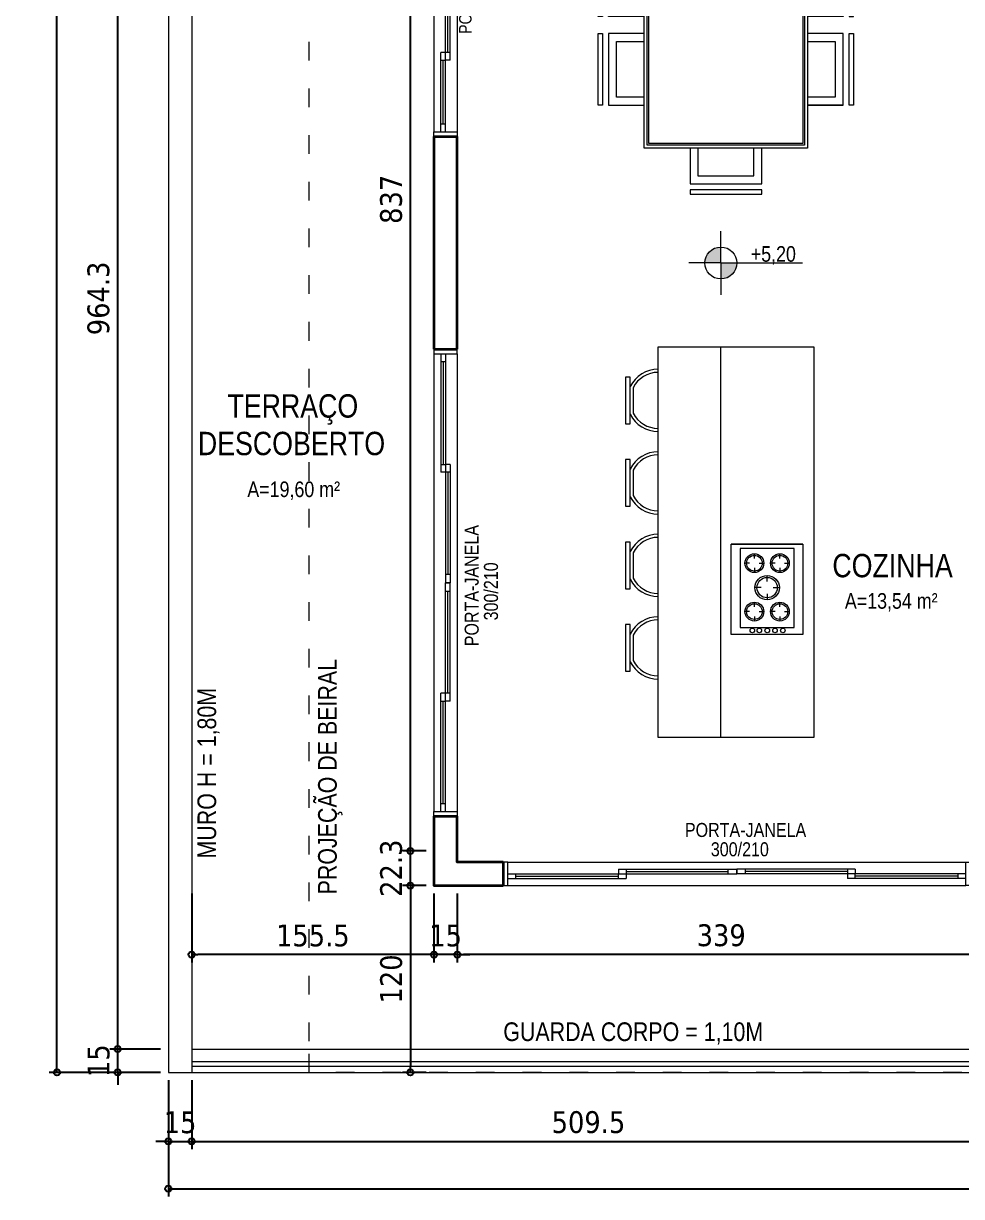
# Model space of a CAD drawing. Header units: millimetres. Extents: x 2030 to 44114, y 1520 to 18221.
# Drawn here: x 38852 to 39454, y 5800 to 6553 of the extents above; entities that cross this region are included whole.
import ezdxf
from ezdxf.enums import TextEntityAlignment as Align

# ---------------------------------------------------------------- set-up
doc = ezdxf.new("R2010")
doc.units = ezdxf.units.MM
doc.linetypes.add('ACAD_ISO03W100', pattern=[30, 12, -18])
for name, color, linetype, lineweight in [('01', 1, 'Continuous', 5), ('018 - Cotas', 244, 'Continuous', 5), ('02', 2, 'Continuous', 13), ('020 - Textos', 20, 'Continuous', 5), ('030 - Esquadrias', 30, 'Continuous', 5), ('05', 5, 'Continuous', 35), ('055 - Mobilia', 55, 'Continuous', 5), ('08', 8, 'Continuous', 5)]:
    doc.layers.add(name, color=color, linetype=linetype, lineweight=lineweight)
doc.styles.add('LE2', font='tahoma.ttf')
doc.styles.add('ROMANS', font='ARIALN.TTF')
doc.dimstyles.new('000_COTA075', dxfattribs={"dimtxt": 14, "dimasz": 4, "dimexe": 5, "dimexo": 5, "dimgap": 5, "dimtad": 1, "dimdec": 1, "dimzin": 12, "dimdsep": 46, "dimtxsty": 'LE2', "dimblk": 'ORIGIN', "dimcen": 0, "dimclrd": 256, "dimclre": 256, "dimclrt": 2, "dimadec": 0, "dimazin": 0, "dimtfac": 1, "dimtdec": 1, "dimtix": 1, "dimtmove": 2, "dimatfit": 3, "dimfxl": 5, "dimtolj": 1, "dimtzin": 0, "dimarcsym": 0})

# ---------------------------------------------------------------- blocks, each defined once
blk = doc.blocks.new('woenwoenfwoefw')
for p, q in [((142176.65, -5374.39), (142160.35, -5374.39)), ((142148.5, -5390.44), (142188.5, -5390.44))]:
    blk.add_line(p, q)
blk.add_lwpolyline([(142183.5, -5372.53), (142183.5, -5369.53), (142153.5, -5369.53), (142153.5, -5372.53)], close=True)
for radius, start, end in [(20, 116.43328, 180), (20, 0, 63.56672), (18, 116.9263, 180), (18, 0, 63.0737)]:
    blk.add_arc((142168.5, -5390.44), radius, start, end)
blk = doc.blocks.new('fogao5bocas')
for p, q in [((17931.86, 1132.83), (17885.86, 1132.83)), ((17900.67, 1123.63), (17900.67, 1126.63)), ((17917.06, 1123.63), (17917.06, 1126.63)), ((17897.63, 1120.59), (17894.63, 1120.59)), ((17900.67, 1117.55), (17900.67, 1114.55)), ((17903.71, 1120.59), (17906.71, 1120.59)), ((17914.01, 1120.59), (17911.01, 1120.59)), ((17917.06, 1117.55), (17917.06, 1114.55)), ((17920.1, 1120.59), (17923.1, 1120.59)), ((17908.86, 1108.84), (17908.86, 1112.73)), ((17904.92, 1104.89), (17901.03, 1104.89)), ((17908.86, 1100.95), (17908.86, 1097.06)), ((17912.81, 1104.89), (17916.7, 1104.89)), ((17900.67, 1092.53), (17900.67, 1095.53)), ((17917.06, 1092.53), (17917.06, 1095.53)), ((17897.63, 1089.49), (17894.63, 1089.49)), ((17900.67, 1086.45), (17900.67, 1083.45)), ((17903.71, 1089.49), (17906.71, 1089.49)), ((17914.01, 1089.49), (17911.01, 1089.49)), ((17917.06, 1086.45), (17917.06, 1083.45)), ((17920.1, 1089.49), (17923.1, 1089.49))]:
    blk.add_line(p, q)
for points in [[(17885.86, 1132.83), (17931.86, 1132.83), (17931.86, 1074.77), (17885.86, 1074.77)], [(17926.11, 1079.23), (17926.11, 1130.08), (17891.61, 1130.08), (17891.61, 1079.23)]]:
    blk.add_lwpolyline(points, close=True)
for centre, radius in [((17900.67, 1120.59), 6.04), ((17900.67, 1120.59), 5.04), ((17917.06, 1120.59), 6.04), ((17917.06, 1120.59), 5.04), ((17908.86, 1104.89), 7.83), ((17908.86, 1104.89), 6.54), ((17900.67, 1089.49), 6.04), ((17900.67, 1089.49), 5.04), ((17917.06, 1089.49), 6.04), ((17917.06, 1089.49), 5.04), ((17899.38, 1077.41), 1.46), ((17903.85, 1077.41), 1.46), ((17908.94, 1077.41), 1.46), ((17913.89, 1077.41), 1.46), ((17918.97, 1077.41), 1.46)]:
    blk.add_circle(centre, radius)
blk = doc.blocks.new('wjbromw')
at = {"lineweight": 5}
for points in [[(73615.73, -49039.25), (73569.69, -49039.25), (73569.69, -49036.39), (73615.73, -49036.39)], [(73672.56, -49039.25), (73626.53, -49039.25), (73626.53, -49036.39), (73672.56, -49036.39)], [(73729.4, -49039.25), (73683.36, -49039.25), (73683.36, -49036.39), (73729.4, -49036.39)], [(73515.37, -49141.44), (73515.37, -49095.4), (73512.52, -49095.4), (73512.52, -49141.44)], [(73783.72, -49141.44), (73783.72, -49095.4), (73786.57, -49095.4), (73786.57, -49141.44)], [(73615.73, -49197.59), (73615.73, -49200.45), (73569.69, -49200.45), (73569.69, -49197.59)], [(73626.53, -49197.59), (73626.53, -49200.45), (73672.56, -49200.45), (73672.56, -49197.59)], [(73683.36, -49197.59), (73683.36, -49200.45), (73729.4, -49200.45), (73729.4, -49197.59)]]:
    blk.add_lwpolyline(points, close=True, dxfattribs=at)
for points in [[(73615.73, -49065.92), (73615.73, -49043.06), (73569.69, -49043.06), (73569.69, -49065.92)], [(73626.53, -49065.92), (73626.53, -49043.06), (73672.56, -49043.06), (73672.56, -49065.92)], [(73683.36, -49065.92), (73683.36, -49043.06), (73729.4, -49043.06), (73729.4, -49065.92)], [(73574.77, -49065.92), (73574.77, -49048.14), (73610.65, -49048.14), (73610.65, -49065.92)], [(73631.61, -49065.92), (73631.61, -49048.14), (73667.48, -49048.14), (73667.48, -49065.92)], [(73688.44, -49065.92), (73688.44, -49048.14), (73724.32, -49048.14), (73724.32, -49065.92)], [(73542.05, -49095.4), (73519.19, -49095.4), (73519.19, -49141.44), (73542.05, -49141.44)], [(73757.05, -49095.4), (73779.91, -49095.4), (73779.91, -49141.44), (73757.05, -49141.44)], [(73542.05, -49100.48), (73524.27, -49100.48), (73524.27, -49136.36), (73542.05, -49136.36)], [(73757.05, -49100.48), (73774.83, -49100.48), (73774.83, -49136.36), (73757.05, -49136.36)], [(73569.69, -49193.78), (73569.69, -49170.92), (73569.69, -49193.78), (73615.73, -49193.78), (73615.73, -49170.92)], [(73610.65, -49170.92), (73610.65, -49188.7), (73574.77, -49188.7), (73574.77, -49170.92)], [(73672.56, -49170.92), (73672.56, -49193.78), (73626.53, -49193.78), (73626.53, -49170.92)], [(73667.48, -49170.92), (73667.48, -49188.7), (73631.61, -49188.7), (73631.61, -49170.92)], [(73729.4, -49170.92), (73729.4, -49193.78), (73683.36, -49193.78), (73683.36, -49170.92)], [(73724.32, -49170.92), (73724.32, -49188.7), (73688.44, -49188.7), (73688.44, -49170.92)], [(73569.69, -49200.45), (73569.69, -49197.59)]]:
    blk.add_lwpolyline(points, dxfattribs=at)
for points in [[(73542.05, -49065.92), (73757.05, -49065.92), (73757.05, -49170.92), (73542.05, -49170.92)], [(73544.05, -49067.92), (73755.05, -49067.92), (73755.05, -49168.92), (73544.05, -49168.92)], [(73545.05, -49068.92), (73754.05, -49068.92), (73754.05, -49167.92), (73545.05, -49167.92)]]:
    blk.add_lwpolyline(points, close=True)
blk = doc.blocks.new('PJ-200')
at = {"layer": '030 - Esquadrias'}
for p, q in [((74001.4, -12434.79), (73807.4, -12434.79)), ((73807.4, -12439.29), (73812.4, -12439.29)), ((73812.4, -12442.29), (73812.4, -12439.29)), ((73812.4, -12439.29), (73853.4, -12439.29)), ((73853.4, -12439.29), (73853.4, -12442.29)), ((73853.4, -12439.29), (73858.4, -12439.29)), ((73858.4, -12442.29), (73858.4, -12439.29)), ((73955.4, -12439.29), (73950.4, -12439.29)), ((73950.4, -12442.29), (73950.4, -12439.29)), ((73996.4, -12439.29), (73955.4, -12439.29)), ((73955.4, -12439.29), (73955.4, -12442.29)), ((73996.4, -12442.29), (73996.4, -12439.29)), ((74001.4, -12439.29), (73996.4, -12439.29)), ((73807.4, -12442.29), (73812.4, -12442.29)), ((73812.4, -12440.79), (73853.4, -12440.79)), ((73812.4, -12442.29), (73853.4, -12442.29)), ((73853.4, -12442.29), (73858.4, -12442.29)), ((73853.4, -12442.29), (73858.4, -12442.29)), ((73853.4, -12445.29), (73853.4, -12442.29)), ((73853.4, -12445.29), (73858.4, -12445.29)), ((73858.4, -12445.29), (73858.4, -12442.29)), ((73858.4, -12442.29), (73898.9, -12442.29)), ((73858.4, -12443.79), (73898.9, -12443.79)), ((73858.4, -12445.29), (73898.9, -12445.29)), ((73898.9, -12442.29), (73898.9, -12445.29)), ((73898.9, -12442.29), (73904.4, -12442.29)), ((73898.9, -12445.29), (73904.4, -12445.29)), ((73904.4, -12442.29), (73904.4, -12445.29)), ((73909.9, -12442.29), (73904.4, -12442.29)), ((73904.4, -12442.29), (73904.4, -12445.29)), ((73904.4, -12445.29), (73904.4, -12442.29)), ((73904.4, -12445.29), (73904.4, -12442.29)), ((73909.9, -12445.29), (73904.4, -12445.29)), ((73909.9, -12442.29), (73909.9, -12445.29)), ((73950.4, -12442.29), (73909.9, -12442.29)), ((73950.4, -12443.79), (73909.9, -12443.79)), ((73950.4, -12445.29), (73909.9, -12445.29)), ((73955.4, -12442.29), (73950.4, -12442.29)), ((73950.4, -12445.29), (73950.4, -12442.29)), ((73955.4, -12442.29), (73950.4, -12442.29)), ((73955.4, -12445.29), (73950.4, -12445.29)), ((73996.4, -12440.79), (73955.4, -12440.79)), ((73955.4, -12445.29), (73955.4, -12442.29)), ((73996.4, -12442.29), (73955.4, -12442.29)), ((74001.4, -12442.29), (73996.4, -12442.29)), ((74001.4, -12449.79), (73807.4, -12449.79))]:
    blk.add_line(p, q, dxfattribs=at)
for points in [[(73804.4, -12449.79), (73804.4, -12434.79), (73807.4, -12434.79), (73807.4, -12449.79)], [(74004.4, -12449.79), (74004.4, -12434.79), (74001.4, -12434.79), (74001.4, -12449.79)]]:
    blk.add_lwpolyline(points, close=True, dxfattribs=at)
blk = doc.blocks.new('porta300')
at = {"layer": '030 - Esquadrias'}
for p, q in [((118299.49, -28948.65), (118593.49, -28948.65)), ((118299.49, -28956.15), (118304.49, -28956.15)), ((118304.49, -28956.15), (118304.49, -28959.15)), ((118304.49, -28956.15), (118370.49, -28956.15)), ((118370.49, -28953.15), (118375.49, -28953.15)), ((118370.49, -28953.15), (118370.49, -28956.15)), ((118370.49, -28959.15), (118370.49, -28956.15)), ((118370.49, -28956.15), (118375.49, -28956.15)), ((118370.49, -28956.15), (118375.49, -28956.15)), ((118375.49, -28953.15), (118375.49, -28956.15)), ((118375.49, -28953.15), (118440.99, -28953.15)), ((118375.49, -28954.65), (118440.99, -28954.65)), ((118375.49, -28956.15), (118375.49, -28959.15)), ((118375.49, -28956.15), (118440.99, -28956.15)), ((118440.99, -28953.15), (118446.49, -28953.15)), ((118440.99, -28956.15), (118440.99, -28953.15)), ((118440.99, -28956.15), (118446.49, -28956.15)), ((118446.49, -28956.15), (118446.49, -28953.15)), ((118451.99, -28953.15), (118446.49, -28953.15)), ((118446.49, -28956.15), (118446.49, -28953.15)), ((118446.49, -28953.15), (118446.49, -28956.15)), ((118446.49, -28953.15), (118446.49, -28956.15)), ((118451.99, -28956.15), (118446.49, -28956.15)), ((118451.99, -28956.15), (118451.99, -28953.15)), ((118517.49, -28953.15), (118451.99, -28953.15)), ((118517.49, -28954.65), (118451.99, -28954.65)), ((118517.49, -28956.15), (118451.99, -28956.15)), ((118522.49, -28953.15), (118517.49, -28953.15)), ((118517.49, -28953.15), (118517.49, -28956.15)), ((118517.49, -28956.15), (118517.49, -28959.15)), ((118522.49, -28956.15), (118517.49, -28956.15)), ((118522.49, -28956.15), (118517.49, -28956.15)), ((118522.49, -28953.15), (118522.49, -28956.15)), ((118522.49, -28959.15), (118522.49, -28956.15)), ((118588.49, -28956.15), (118522.49, -28956.15)), ((118593.49, -28956.15), (118588.49, -28956.15)), ((118588.49, -28956.15), (118588.49, -28959.15)), ((118299.49, -28959.15), (118304.49, -28959.15)), ((118299.49, -28963.65), (118593.49, -28963.65)), ((118304.49, -28957.65), (118370.49, -28957.65)), ((118304.49, -28959.15), (118370.49, -28959.15)), ((118370.49, -28959.15), (118375.49, -28959.15)), ((118522.49, -28959.15), (118517.49, -28959.15)), ((118588.49, -28957.65), (118522.49, -28957.65)), ((118588.49, -28959.15), (118522.49, -28959.15)), ((118593.49, -28959.15), (118588.49, -28959.15))]:
    blk.add_line(p, q, dxfattribs=at)
for points in [[(118296.49, -28948.65), (118296.49, -28963.65), (118299.49, -28963.65), (118299.49, -28948.65)], [(118596.49, -28948.65), (118596.49, -28963.65), (118593.49, -28963.65), (118593.49, -28948.65)]]:
    blk.add_lwpolyline(points, close=True, dxfattribs=at)
blk = doc.blocks.new('RGER')
h = blk.add_hatch(color=256)
h.dxf.hatch_style = 1
h.paths.add_polyline_path([(71276.24, -48044.55), (71276.24, -48031.75, 0.414214), (71263.44, -48044.55)])
h.paths.add_polyline_path([(71289.04, -48044.55), (71276.24, -48044.55), (71276.24, -48057.35, 0.414214)])
for q in [(71276.24, -48018.95), (71250.64, -48044.55), (71301.84, -48044.55), (71341.84, -48044.55), (71276.24, -48070.15)]:
    blk.add_line((71276.24, -48044.55), q)
blk.add_circle((71276.24, -48044.55), 12.8)
blk = doc.blocks.new('_Origin')
at = {"color": 0, "linetype": 'ByBlock', "lineweight": -2}
blk.add_line((0, 0), (-1, 0), dxfattribs=at)
blk.add_circle((0, 0), 0.5, dxfattribs=at)
blk = doc.blocks.new('*D237')
at = {"layer": '018 - Cotas', "lineweight": -2, "transparency": 16777216}
for p, q in [((38944.79, 5874.74), (38944.79, 5830.39)), ((38959.79, 5874.74), (38959.79, 5830.39)), ((38940.79, 5835.39), (38936.79, 5835.39)), ((38944.79, 5835.39), (38959.79, 5835.39)), ((38963.79, 5835.39), (38967.79, 5835.39))]:
    blk.add_line(p, q, dxfattribs=at)
at = {"layer": 'Defpoints', "color": 0, "transparency": 16777216}
for p in [(38944.79, 5879.74), (38959.79, 5879.74), (38959.79, 5835.39)]:
    blk.add_point(p, dxfattribs=at)
at = {"layer": '018 - Cotas', "lineweight": -2, "transparency": 16777216, "xscale": 4, "yscale": 4, "zscale": 4}
blk.add_blockref('_Origin', (38944.79, 5835.39), dxfattribs=at)
at = {"layer": '018 - Cotas', "lineweight": -2, "transparency": 16777216, "xscale": 4, "yscale": 4, "zscale": 4, "rotation": 180}
blk.add_blockref('_Origin', (38959.79, 5835.39), dxfattribs=at)
at = {"layer": '018 - Cotas', "color": 2, "transparency": 16777216, "insert": (38952.29, 5847.56), "char_height": 14, "attachment_point": 5, "style": 'LE2'}
blk.add_mtext('\\A1;15', dxfattribs=at)
blk = doc.blocks.new('*D238')
at = {"layer": '018 - Cotas', "lineweight": -2, "transparency": 16777216}
for p, q in [((38959.79, 5874.74), (38959.79, 5830.39)), ((39469.29, 5874.74), (39469.29, 5830.39)), ((38963.79, 5835.39), (39465.29, 5835.39))]:
    blk.add_line(p, q, dxfattribs=at)
at = {"layer": 'Defpoints', "color": 0, "transparency": 16777216}
for p in [(38959.79, 5879.74), (39469.29, 5879.74), (39469.29, 5835.39)]:
    blk.add_point(p, dxfattribs=at)
at = {"layer": '018 - Cotas', "lineweight": -2, "transparency": 16777216, "xscale": 4, "yscale": 4, "zscale": 4, "rotation": 180}
blk.add_blockref('_Origin', (38959.79, 5835.39), dxfattribs=at)
at = {"layer": '018 - Cotas', "lineweight": -2, "transparency": 16777216, "xscale": 4, "yscale": 4, "zscale": 4}
blk.add_blockref('_Origin', (39469.29, 5835.39), dxfattribs=at)
at = {"layer": '018 - Cotas', "color": 2, "transparency": 16777216, "insert": (39214.54, 5847.67), "char_height": 14, "attachment_point": 5, "style": 'LE2'}
blk.add_mtext('\\A1;509.5', dxfattribs=at)
blk = doc.blocks.new('*D213')
at = {"layer": '018 - Cotas', "lineweight": -2, "transparency": 16777216}
for p, q in [((38912.22, 5898.74), (38912.22, 5902.74)), ((38939.79, 5894.74), (38907.22, 5894.74)), ((38912.22, 5879.74), (38912.22, 5894.74)), ((38939.79, 5879.74), (38907.22, 5879.74)), ((38912.22, 5875.74), (38912.22, 5871.74))]:
    blk.add_line(p, q, dxfattribs=at)
at = {"layer": 'Defpoints', "color": 0, "transparency": 16777216}
for p in [(38912.22, 5894.74), (38944.79, 5894.74), (38944.79, 5879.74)]:
    blk.add_point(p, dxfattribs=at)
at = {"layer": '018 - Cotas', "lineweight": -2, "transparency": 16777216, "xscale": 4, "yscale": 4, "zscale": 4}
for p, rotation in [((38912.22, 5894.74), 270), ((38912.22, 5879.74), 90)]:
    blk.add_blockref('_Origin', p, dxfattribs=dict(at, rotation=rotation))
at = {"layer": '018 - Cotas', "color": 2, "transparency": 16777216, "insert": (38900.05, 5887.24), "char_height": 14, "attachment_point": 5, "rotation": 90, "style": 'LE2'}
blk.add_mtext('\\A1;15', dxfattribs=at)
blk = doc.blocks.new('*D246')
at = {"layer": '018 - Cotas', "lineweight": -2, "transparency": 16777216}
for p, q in [((38954.79, 6859.04), (38907.22, 6859.04)), ((38912.22, 5898.74), (38912.22, 6855.04)), ((38939.79, 5894.74), (38907.22, 5894.74))]:
    blk.add_line(p, q, dxfattribs=at)
at = {"layer": 'Defpoints', "color": 0, "transparency": 16777216}
for p in [(38912.22, 6859.04), (38959.79, 6859.04), (38944.79, 5894.74)]:
    blk.add_point(p, dxfattribs=at)
at = {"layer": '018 - Cotas', "lineweight": -2, "transparency": 16777216, "xscale": 4, "yscale": 4, "zscale": 4}
for p, rotation in [((38912.22, 6859.04), 90), ((38912.22, 5894.74), 270)]:
    blk.add_blockref('_Origin', p, dxfattribs=dict(at, rotation=rotation))
at = {"layer": '018 - Cotas', "color": 2, "transparency": 16777216, "insert": (38899.93, 6376.89), "char_height": 14, "attachment_point": 5, "rotation": 90, "style": 'LE2'}
blk.add_mtext('\\A1;964.3', dxfattribs=at)
blk = doc.blocks.new('*D257')
at = {"layer": '018 - Cotas', "lineweight": -2, "transparency": 16777216}
for p, q in [((38944.79, 5874.74), (38944.79, 5799.98)), ((40114.79, 5874.74), (40114.79, 5799.98)), ((38948.79, 5804.98), (40110.79, 5804.98))]:
    blk.add_line(p, q, dxfattribs=at)
at = {"layer": 'Defpoints', "color": 0, "transparency": 16777216}
for p in [(38944.79, 5879.74), (40114.79, 5879.74), (40114.79, 5804.98)]:
    blk.add_point(p, dxfattribs=at)
at = {"layer": '018 - Cotas', "lineweight": -2, "transparency": 16777216, "xscale": 4, "yscale": 4, "zscale": 4, "rotation": 180}
blk.add_blockref('_Origin', (38944.79, 5804.98), dxfattribs=at)
at = {"layer": '018 - Cotas', "lineweight": -2, "transparency": 16777216, "xscale": 4, "yscale": 4, "zscale": 4}
blk.add_blockref('_Origin', (40114.79, 5804.98), dxfattribs=at)
at = {"layer": '018 - Cotas', "color": 2, "transparency": 16777216, "insert": (39529.79, 5817.27), "char_height": 14, "attachment_point": 5, "style": 'LE2'}
blk.add_mtext('\\A1;1170', dxfattribs=at)
blk = doc.blocks.new('*D258')
at = {"layer": '018 - Cotas', "lineweight": -2, "transparency": 16777216}
for p, q in [((38939.79, 8836.74), (38868.19, 8836.74)), ((38873.19, 5883.74), (38873.19, 8832.74)), ((38939.79, 5879.74), (38868.19, 5879.74))]:
    blk.add_line(p, q, dxfattribs=at)
at = {"layer": 'Defpoints', "color": 0, "transparency": 16777216}
for p in [(38873.19, 8836.74), (38944.79, 8836.74), (38944.79, 5879.74)]:
    blk.add_point(p, dxfattribs=at)
at = {"layer": '018 - Cotas', "lineweight": -2, "transparency": 16777216, "xscale": 4, "yscale": 4, "zscale": 4}
for p, rotation in [((38873.19, 8836.74), 90), ((38873.19, 5879.74), 270)]:
    blk.add_blockref('_Origin', p, dxfattribs=dict(at, rotation=rotation))
at = {"layer": '018 - Cotas', "color": 2, "transparency": 16777216, "insert": (38860.9, 7358.24), "char_height": 14, "attachment_point": 5, "rotation": 90, "style": 'LE2'}
blk.add_mtext('\\A1;2957', dxfattribs=at)
blk = doc.blocks.new('*D308')
at = {"layer": '018 - Cotas', "lineweight": -2, "transparency": 16777216}
for p, q in [((39130.29, 5994.74), (39130.29, 5950.4)), ((39469.29, 5994.74), (39469.29, 5950.4)), ((39465.29, 5955.4), (39134.29, 5955.4))]:
    blk.add_line(p, q, dxfattribs=at)
at = {"layer": 'Defpoints', "color": 0, "transparency": 16777216}
for p in [(39130.29, 5999.74), (39469.29, 5999.74), (39130.29, 5955.4)]:
    blk.add_point(p, dxfattribs=at)
at = {"layer": '018 - Cotas', "lineweight": -2, "transparency": 16777216, "xscale": 4, "yscale": 4, "zscale": 4, "rotation": 180}
blk.add_blockref('_Origin', (39130.29, 5955.4), dxfattribs=at)
at = {"layer": '018 - Cotas', "lineweight": -2, "transparency": 16777216, "xscale": 4, "yscale": 4, "zscale": 4}
blk.add_blockref('_Origin', (39469.29, 5955.4), dxfattribs=at)
at = {"layer": '018 - Cotas', "color": 2, "transparency": 16777216, "insert": (39299.79, 5967.69), "char_height": 14, "attachment_point": 5, "style": 'LE2'}
blk.add_mtext('\\A1;339', dxfattribs=at)
blk = doc.blocks.new('*D309')
at = {"layer": '018 - Cotas', "lineweight": -2, "transparency": 16777216}
for p, q in [((39115.29, 5994.74), (39115.29, 5950.4)), ((39130.29, 5994.74), (39130.29, 5950.4)), ((39111.29, 5955.4), (39107.29, 5955.4)), ((39130.29, 5955.4), (39115.29, 5955.4)), ((39134.29, 5955.4), (39138.29, 5955.4))]:
    blk.add_line(p, q, dxfattribs=at)
at = {"layer": 'Defpoints', "color": 0, "transparency": 16777216}
for p in [(39115.29, 5999.74), (39130.29, 5999.74), (39115.29, 5955.4)]:
    blk.add_point(p, dxfattribs=at)
at = {"layer": '018 - Cotas', "lineweight": -2, "transparency": 16777216, "xscale": 4, "yscale": 4, "zscale": 4}
blk.add_blockref('_Origin', (39115.29, 5955.4), dxfattribs=at)
at = {"layer": '018 - Cotas', "lineweight": -2, "transparency": 16777216, "xscale": 4, "yscale": 4, "zscale": 4, "rotation": 180}
blk.add_blockref('_Origin', (39130.29, 5955.4), dxfattribs=at)
at = {"layer": '018 - Cotas', "color": 2, "transparency": 16777216, "insert": (39122.79, 5967.57), "char_height": 14, "attachment_point": 5, "style": 'LE2'}
blk.add_mtext('\\A1;15', dxfattribs=at)
blk = doc.blocks.new('*D310')
at = {"layer": '018 - Cotas', "lineweight": -2, "transparency": 16777216}
for p, q in [((38959.79, 5994.74), (38959.79, 5950.4)), ((39115.29, 5994.74), (39115.29, 5950.4)), ((39111.29, 5955.4), (38963.79, 5955.4))]:
    blk.add_line(p, q, dxfattribs=at)
at = {"layer": 'Defpoints', "color": 0, "transparency": 16777216}
for p in [(38959.79, 5999.74), (39115.29, 5999.74), (38959.79, 5955.4)]:
    blk.add_point(p, dxfattribs=at)
at = {"layer": '018 - Cotas', "lineweight": -2, "transparency": 16777216, "xscale": 4, "yscale": 4, "zscale": 4, "rotation": 180}
blk.add_blockref('_Origin', (38959.79, 5955.4), dxfattribs=at)
at = {"layer": '018 - Cotas', "lineweight": -2, "transparency": 16777216, "xscale": 4, "yscale": 4, "zscale": 4}
blk.add_blockref('_Origin', (39115.29, 5955.4), dxfattribs=at)
at = {"layer": '018 - Cotas', "color": 2, "transparency": 16777216, "insert": (39037.54, 5967.57), "char_height": 14, "attachment_point": 5, "style": 'LE2'}
blk.add_mtext('\\A1;155.5', dxfattribs=at)
blk = doc.blocks.new('*D314')
at = {"layer": '018 - Cotas', "lineweight": -2, "transparency": 16777216}
for p, q in [((39100.2, 6025.99), (39100.2, 6029.99)), ((39110.29, 6021.99), (39095.2, 6021.99)), ((39100.2, 5999.74), (39100.2, 6021.99)), ((39110.29, 5999.74), (39095.2, 5999.74)), ((39100.2, 5995.74), (39100.2, 5991.74))]:
    blk.add_line(p, q, dxfattribs=at)
at = {"layer": 'Defpoints', "color": 0, "transparency": 16777216}
for p in [(39100.2, 6021.99), (39115.29, 6021.99), (39115.29, 5999.74)]:
    blk.add_point(p, dxfattribs=at)
at = {"layer": '018 - Cotas', "lineweight": -2, "transparency": 16777216, "xscale": 4, "yscale": 4, "zscale": 4}
for p, rotation in [((39100.2, 6021.99), 270), ((39100.2, 5999.74), 90)]:
    blk.add_blockref('_Origin', p, dxfattribs=dict(at, rotation=rotation))
at = {"layer": '018 - Cotas', "color": 2, "transparency": 16777216, "insert": (39087.91, 6010.87), "char_height": 14, "attachment_point": 5, "rotation": 90, "style": 'LE2'}
blk.add_mtext('\\A1;22.3', dxfattribs=at)
blk = doc.blocks.new('*D315')
at = {"layer": '018 - Cotas', "lineweight": -2, "transparency": 16777216}
for p, q in [((39110.29, 6859.04), (39095.2, 6859.04)), ((39100.2, 6025.99), (39100.2, 6855.04)), ((39110.29, 6021.99), (39095.2, 6021.99))]:
    blk.add_line(p, q, dxfattribs=at)
at = {"layer": 'Defpoints', "color": 0, "transparency": 16777216}
for p in [(39100.2, 6859.04), (39115.29, 6859.04), (39115.29, 6021.99)]:
    blk.add_point(p, dxfattribs=at)
at = {"layer": '018 - Cotas', "lineweight": -2, "transparency": 16777216, "xscale": 4, "yscale": 4, "zscale": 4}
for p, rotation in [((39100.2, 6859.04), 90), ((39100.2, 6021.99), 270)]:
    blk.add_blockref('_Origin', p, dxfattribs=dict(at, rotation=rotation))
at = {"layer": '018 - Cotas', "color": 2, "transparency": 16777216, "insert": (39087.88, 6440.52), "char_height": 14, "attachment_point": 5, "rotation": 90, "style": 'LE2'}
blk.add_mtext('\\A1;837', dxfattribs=at)
blk = doc.blocks.new('*D228')
at = {"layer": '018 - Cotas', "lineweight": -2, "transparency": 16777216}
for p, q in [((39110.29, 5999.74), (39095.2, 5999.74)), ((39100.2, 5995.74), (39100.2, 5883.74)), ((39110.29, 5879.74), (39095.2, 5879.74))]:
    blk.add_line(p, q, dxfattribs=at)
at = {"layer": 'Defpoints', "color": 0, "transparency": 16777216}
for p in [(39115.29, 5999.74), (39100.2, 5879.74), (39115.29, 5879.74)]:
    blk.add_point(p, dxfattribs=at)
at = {"layer": '018 - Cotas', "lineweight": -2, "transparency": 16777216, "xscale": 4, "yscale": 4, "zscale": 4}
for p, rotation in [((39100.2, 5999.74), 90), ((39100.2, 5879.74), 270)]:
    blk.add_blockref('_Origin', p, dxfattribs=dict(at, rotation=rotation))
at = {"layer": '018 - Cotas', "color": 2, "transparency": 16777216, "insert": (39087.91, 5939.74), "char_height": 14, "attachment_point": 5, "rotation": 90, "style": 'LE2'}
blk.add_mtext('\\A1;120', dxfattribs=at)

msp = doc.modelspace()

# ---------------------------------------------------------------- linework, layer by layer
at = {"layer": '01'}
msp.add_line((38959.79, 5894.74), (38959.79, 5879.74), dxfattribs=at)
for points in [[(38944.79, 5879.74), (40114.79, 5879.74), (40114.79, 8836.74), (38944.79, 8836.74), (38944.79, 5879.74)], [(38959.79, 7391.24), (38959.79, 5894.74), (40099.79, 5894.74), (40099.79, 7321.24)]]:
    msp.add_lwpolyline(points, dxfattribs=at)
at = {"layer": '02'}
for p, q in [((38959.79, 5886.74), (39469.29, 5886.74)), ((38959.79, 5883.74), (39469.29, 5883.74))]:
    msp.add_line(p, q, dxfattribs=at)
at = {"layer": '05'}
for p, q in [((39115.29, 6480.99), (39115.29, 6344.24)), ((39115.29, 6480.99), (39130.29, 6480.99)), ((39115.29, 6344.24), (39130.29, 6344.24)), ((39115.29, 6044.24), (39130.29, 6044.24)), ((39159.79, 6014.74), (39159.79, 5999.74))]:
    msp.add_line(p, q, dxfattribs=at)
for points in [[(39115.29, 6480.99), (39115.29, 6344.24)], [(39130.29, 6344.24), (39130.29, 6480.99)], [(39115.29, 6044.24), (39115.29, 5999.74), (39159.79, 5999.74)], [(39159.79, 6014.74), (39130.29, 6014.74), (39130.29, 6044.24)]]:
    msp.add_lwpolyline(points, dxfattribs=at)
at = {"layer": '055 - Mobilia'}
msp.add_line((39299.29, 6345.74), (39299.29, 6094.74), dxfattribs=at)
msp.add_lwpolyline([(39259.29, 6345.74), (39359.29, 6345.74), (39359.29, 6094.74), (39259.29, 6094.74)], close=True, dxfattribs=at)
at = {"layer": '08', "linetype": 'ACAD_ISO03W100'}
msp.add_lwpolyline([(40024.29, 7321.24), (40024.29, 5879.74), (39035.29, 5879.74), (39035.29, 5899.74), (39035.29, 7391.24)], dxfattribs=at)

# ---------------------------------------------------------------- block references
at = {"layer": '01', "xscale": 0.8, "yscale": 0.8, "zscale": 0.8}
msp.add_blockref('RGER', (-17721.42, 44835.27), dxfattribs=at)
at = {"layer": '030 - Esquadrias', "rotation": 270}
msp.add_blockref('porta300', (68078.94, 124640.73), dxfattribs=at)
at = {"layer": '030 - Esquadrias'}
msp.add_blockref('porta300', (-79136.7, 34963.39), dxfattribs=at)
at = {"layer": '055 - Mobilia'}
for name, p, rotation in [('wjbromw', (-9815.63, -67068.67), 90), ('PJ-200', (26680.5, -67323.52), 90.00000000000001), ('woenwoenfwoefw', (33868.85, -135857.11), 90), ('woenwoenfwoefw', (33868.85, -135910.11), 90), ('woenwoenfwoefw', (33868.85, -135963.11), 90), ('woenwoenfwoefw', (33868.85, -136016.11), 90)]:
    msp.add_blockref(name, p, dxfattribs=dict(at, rotation=rotation))
msp.add_blockref('fogao5bocas', (21420.43, 5086.21), dxfattribs=at)

# ---------------------------------------------------------------- texts
at = {"layer": '020 - Textos', "style": 'ROMANS'}
for s, height, p in [('PORTA-JANELA', 8, (39139.45, 6546.76)), ('PORTA-JANELA', 9, (39144.04, 6153.45)), ('300/210', 9, (39156.44, 6170.07))]:
    msp.add_text(s, height=height, rotation=90, dxfattribs=at).set_placement(p)
for s, height, p in [('TERRAÇO', 15, (39024.7, 6300.31)), ('DESCOBERTO', 15, (39023.84, 6276.19)), ('COZINHA', 15, (39409.83, 6197.76)), ('GUARDA CORPO = 1,10M', 12, (39243.3, 5899.85))]:
    msp.add_text(s, height=height, dxfattribs=at).set_placement(p, align=Align.CENTER)
for s, p in [('PROJEÇÃO DE BEIRAL', (39052.91, 6069.68)), ('MURO H = 1,80M', (38975.46, 6071.91))]:
    msp.add_text(s, height=12, rotation=90, dxfattribs=at).set_placement(p, align=Align.CENTER)
for s, p in [('PORTA-JANELA', (39276.49, 6030.94)), ('300/210', (39293.12, 6018.53))]:
    msp.add_text(s, height=9, dxfattribs=at).set_placement(p)
at = {"layer": '020 - Textos', "char_height": 10, "width": 130.9131, "attachment_point": 8, "line_spacing_factor": 0.994243, "style": 'ROMANS'}
for s, insert in [('+5,20', (39333.26, 6398.59)), ('A=19,60 m²', (39025.25, 6247.42)), ('A=13,54 m²', (39408.98, 6175.7))]:
    msp.add_mtext(s, dxfattribs=dict(at, insert=insert))

# ---------------------------------------------------------------- dimensions: what is measured, and where the dimension line sits
at = {"layer": '018 - Cotas'}
for base, p1, p2, picture, middle in [((38873.19, 8836.74), (38944.79, 5879.74), (38944.79, 8836.74), '*D258', (38860.9, 7358.24)), ((38912.22, 6859.04), (38944.79, 5894.74), (38959.79, 6859.04), '*D246', (38899.93, 6376.89)), ((39100.20014022, 6859.04415384), (39115.2918145, 6021.99415393), (39115.2918145, 6859.04415384), '*D315', (39087.88046258, 6440.51915388)), ((39100.2001402, 6021.9941539), (39115.2918145, 5999.7441538), (39115.2918145, 6021.9941539), '*D314', (39087.9086694, 6010.8691539)), ((39100.2, 5879.74), (39115.29, 5999.74), (39115.29, 5879.74), '*D228', (39087.91, 5939.74)), ((38912.22, 5894.74), (38944.79, 5879.74), (38944.79, 5894.74), '*D213', (38900.05, 5887.24))]:
    dim = msp.add_linear_dim(base=base, p1=p1, p2=p2, angle=90, dimstyle='000_COTA075', dxfattribs=at)
    dim.commit()
    dim.dimension.update_dxf_attribs({"geometry": picture, "text_midpoint": middle})
for base, p1, p2, picture, middle in [((38959.79, 5955.4), (39115.29, 5999.74), (38959.79, 5999.74), '*D310', (39037.54, 5967.57)), ((39115.29, 5955.4), (39130.29, 5999.74), (39115.29, 5999.74), '*D309', (39122.79, 5967.57)), ((39130.29, 5955.4), (39469.29, 5999.74), (39130.29, 5999.74), '*D308', (39299.79, 5967.69)), ((38959.79, 5835.39), (38944.79, 5879.74), (38959.79, 5879.74), '*D237', (38952.29, 5847.56)), ((40114.79, 5804.98), (38944.79, 5879.74), (40114.79, 5879.74), '*D257', (39529.79, 5817.27)), ((39469.29, 5835.39), (38959.79, 5879.74), (39469.29, 5879.74), '*D238', (39214.54, 5847.67))]:
    dim = msp.add_linear_dim(base=base, p1=p1, p2=p2, dimstyle='000_COTA075', dxfattribs=at)
    dim.commit()
    dim.dimension.update_dxf_attribs({"geometry": picture, "text_midpoint": middle})

doc.saveas('drawing.dxf')
